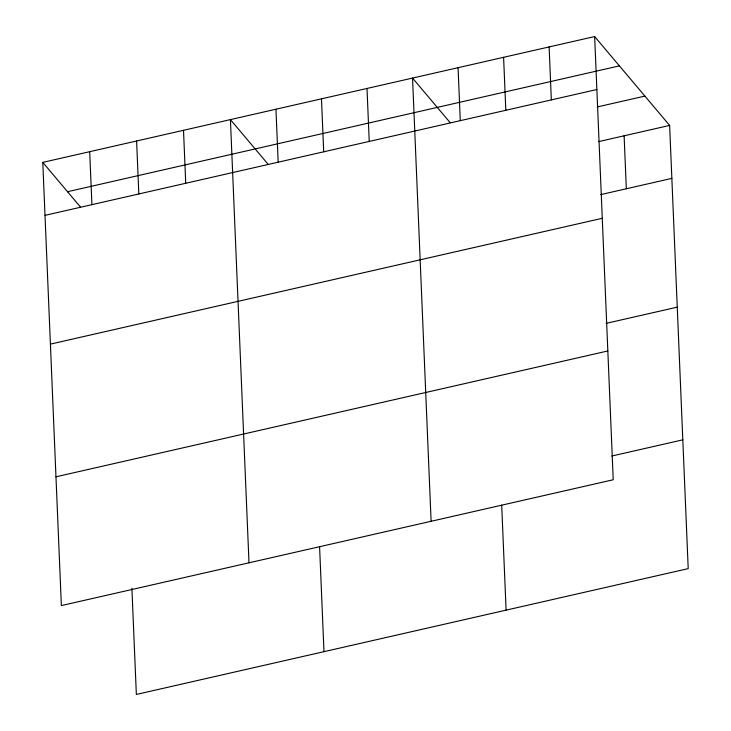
<?xml version="1.0" encoding="UTF-8"?>
<svg xmlns="http://www.w3.org/2000/svg" width="731" height="731" viewBox="0 0 731 731"><rect width="100%" height="100%" fill="white"/><g stroke="black" fill="none" stroke-linecap="round" stroke-linejoin="round"><path stroke-width="1.1" d="M594.65 36.55L613.227 479.755L61.367 605.588L42.791 162.383L594.65 36.55L669.633 125.412L688.209 568.617L136.35 694.45L131.9 588.263M67.535 191.714L619.395 65.872M45.011 215.353L596.871 89.52M597.145 106.973L644.888 96.09M598.57 141.622L669.633 125.412M600.791 194.583L671.853 178.382M50.402 344.127L602.271 218.295M606.182 323.358L677.253 307.157M55.967 476.813L607.827 350.971M611.746 456.043L682.818 439.834M450.031 122.506L412.54 78.08L431.107 521.276M267.911 164.036L230.42 119.601L248.997 562.806M42.791 162.383L80.282 206.818M624.11 135.792L626.33 188.762M549.118 46.93L551.338 99.9M503.595 57.31L505.815 110.28M501.694 505.084L506.099 610.138M458.063 67.691L460.283 120.661M367.008 88.46L369.228 141.421M321.476 98.84L323.696 151.801M319.584 546.614L323.979 651.668M275.952 109.221L278.173 162.191M183.508 130.301L185.729 183.262M136.606 140.992L138.826 193.962M89.694 151.692L91.914 204.653"/></g></svg>
